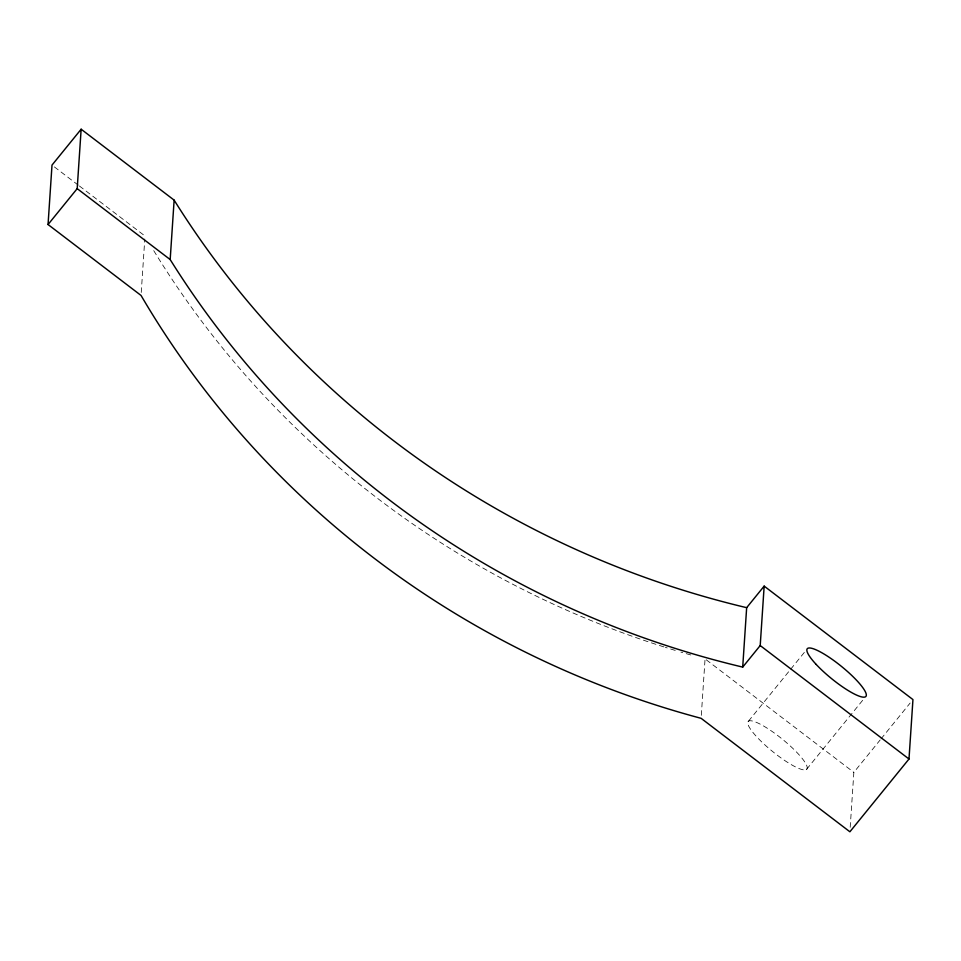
<?xml version="1.0" encoding="UTF-8"?>
<svg xmlns="http://www.w3.org/2000/svg" width="961" height="961" viewBox="0 0 961 961"><rect width="100%" height="100%" fill="white"/><g stroke="black" fill="none" stroke-linecap="round" stroke-linejoin="round"><path stroke-width="0.72" stroke-dasharray="4.8 3.6" d="M141.243 292.468L144.787 238.977M701.314 715.356L705.062 658.886M850.197 827.325L853.848 772.356L880.12 740.006M748.499 721.17L789.786 670.334M790.723 669.18L804.789 651.858M806.459 769.509A37.803 7.868 39.1 0 0 768.884 729.279A37.803 7.868 39.1 0 0 757.1 737.219A37.803 7.868 39.1 0 0 806.459 769.509L863.687 699.043M881.057 738.853L910.139 703.044M706.251 659.799L853.848 772.356M54.381 166.914L78.225 185.101M79.415 186.002L144.991 236.01M690.827 654.97A922.055 892.276 3.8 0 1 680.893 652.099M675.235 650.405A922.055 892.276 3.8 0 1 665.348 647.354M663.943 646.909A922.055 892.276 3.8 0 1 152.583 248.743"/><path stroke-width="1.44" d="M746.661 607.676L764.163 586.114L912.95 699.584L908.998 759.01L849.896 831.782L701.11 718.323A922.055 892.276 3.8 0 1 141.039 295.447L48.05 224.526L52.002 165.1L81.144 129.218L174.133 200.128A922.56 892.769 3.8 0 0 746.661 607.676L742.709 667.102A922.56 892.769 3.8 0 1 170.181 259.566L77.192 188.644L81.144 129.218M170.181 259.566L174.133 200.128M742.709 667.102L760.211 645.552L764.163 586.114M48.05 224.526L77.192 188.644M760.211 645.552L908.998 759.01M816.201 664.447A37.803 7.868 39.1 0 0 865.561 696.737A37.803 7.868 39.1 0 0 827.986 656.507A37.803 7.868 39.1 0 0 816.201 664.447"/></g></svg>
